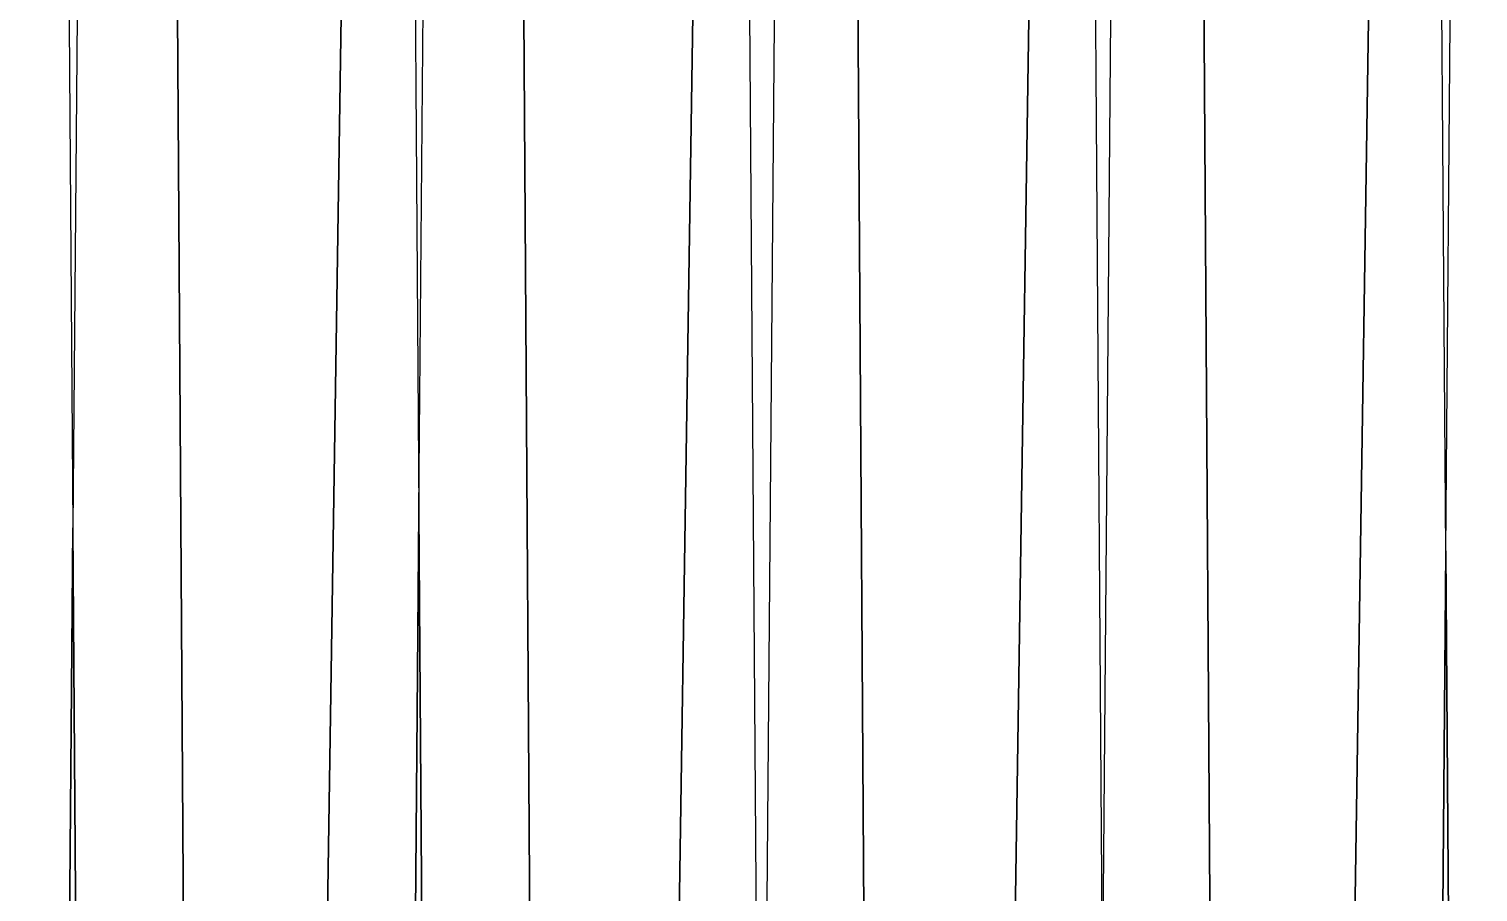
# Model space of a CAD drawing. Header units: millimetres. Extents: x 0 to 1881, y -1115 to 723.
# Drawn here: x 269.6 to 349.3, y -507.2 to -459.7 of the extents above; entities that cross this region are included whole.
import ezdxf

# ---------------------------------------------------------------- set-up
doc = ezdxf.new("R2010")
doc.units = ezdxf.units.MM
doc.layers.add('Blocks', color=7, linetype='Continuous')
doc.layers.add('Blocks$Inner', color=7, linetype='Continuous', lineweight=25, true_color=0x007f00)
doc.layers.add('Blocks$Outline', color=7, linetype='Continuous', lineweight=35, true_color=0xff3f3f)

# ---------------------------------------------------------------- blocks, each defined once
blk = doc.blocks.new('PK4 Lounge Chair Back')
at = {"layer": 'Blocks$Inner'}
for points in [[(343.579, 677.58), (340.001, 442.268)], [(287.112, 677.71), (283.567, 444.442)], [(331.967, 677.952), (332.13, 678.05), (332.29, 678.158), (332.446, 678.277), (332.597, 678.405), (332.744, 678.544), (332.886, 678.694), (333.022, 678.853), (333.153, 679.023), (333.277, 679.203), (333.394, 679.393), (333.504, 679.592), (333.607, 679.802), (333.701, 680.022), (333.787, 680.251), (333.863, 680.491), (333.931, 680.74), (333.954, 680.539), (333.984, 680.345), (334.021, 680.159), (334.062, 679.978), (336.01, 381.577)], [(343.305, 272.809), (343.305, 273.825), (344.734, 359.599), (345.101, 381.577), (345.798, 423.427), (347.494, 626.636), (347.923, 678.055), (347.808, 678.145), (347.696, 678.242), (347.588, 678.346), (347.484, 678.457), (347.385, 678.576), (347.289, 678.702), (347.199, 678.837), (347.114, 678.979), (347.02, 679.16), (346.935, 679.352), (346.859, 679.556), (346.791, 679.772), (346.733, 679.998), (346.683, 680.235), (346.643, 680.482), (346.613, 680.74)], [(315.04, 679.978), (316.987, 381.577)], [(271.034, 679.118), (271.112, 678.973), (271.194, 678.836), (271.281, 678.706), (271.372, 678.583), (271.469, 678.467), (271.568, 678.358), (271.672, 678.256), (271.763, 678.175), (271.855, 678.098), (271.95, 678.025), (272.046, 677.957), (272.145, 677.895), (272.246, 677.837), (272.349, 677.784), (272.454, 677.738), (272.037, 627.904), (270.342, 424.695), (269.623, 381.577), (273.825, 381.577)], [(271.112, 678.973), (271.194, 678.836), (271.281, 678.706), (271.372, 678.583), (271.468, 678.467), (271.568, 678.358), (271.672, 678.256), (272.037, 627.904), (273.825, 381.577), (273.831, 380.671), (273.965, 362.192), (274.005, 359.599), (278.026, 245.103), (278.167, 243.165), (278.737, 231.192)], [(279.584, 381.577), (277.645, 678.677), (277.577, 678.775), (277.512, 678.877)], [(309.83, 678.091), (309.722, 678.178), (309.617, 678.271), (309.516, 678.372), (309.418, 678.479), (309.324, 678.594), (309.235, 678.715), (309.15, 678.843), (309.069, 678.979), (309.875, 567.858), (308.681, 424.695), (307.962, 381.577), (311.226, 381.577), (311.376, 360.924), (311.396, 359.599), (314.339, 257.613), (315.341, 245.103), (315.547, 241.897)], [(329.261, 677.839), (328.64, 603.409), (327.138, 423.427), (326.44, 381.577), (330.249, 381.577), (328.64, 603.409), (328.092, 678.979), (327.998, 679.16), (327.912, 679.352)], [(349.272, 381.577), (347.494, 626.636), (347.114, 678.979)], [(305.768, 677.617), (305.939, 677.662), (306.11, 677.718), (306.278, 677.785), (306.445, 677.861), (302.883, 443.536), (302.049, 381.577), (298.613, 381.577), (296.675, 678.573), (296.748, 678.484), (296.824, 678.399), (296.902, 678.318), (296.982, 678.242)], [(311.226, 381.577), (309.875, 567.858), (310.791, 677.629)], [(320.525, 381.577), (321.341, 442.268), (324.92, 677.646)], [(290.933, 245.103), (290.396, 238.06), (290.005, 234.958), (289.53, 232.258), (289.388, 231.676), (289.215, 231.102), (291.674, 231.102), (290.983, 245.103), (290.933, 245.103), (290.959, 245.628), (290.186, 265.324), (289.682, 287.166), (288.583, 359.599), (288.418, 368.833), (288.631, 381.577), (289.364, 425.601), (291.06, 628.81), (292.854, 381.577), (292.988, 363.098), (293.041, 359.599)]]:
    blk.add_lwpolyline(points, dxfattribs=at)
blk.add_lwpolyline([(291.265, 677.839), (291.166, 677.896), (291.069, 677.958), (290.974, 678.024), (290.881, 678.095), (290.79, 678.171), (290.702, 678.25), (291.06, 628.81), (291.469, 677.742), (291.366, 677.788)], close=True, dxfattribs=at)
at = {"layer": 'Blocks$Outline'}
for points in [[(343.579, 677.58), (340.001, 442.268)], [(316.987, 381.577), (315.04, 679.978)], [(336.01, 381.577), (334.062, 679.978)], [(279.584, 381.577), (277.645, 678.677)], [(305.768, 677.617), (305.939, 677.662), (306.11, 677.718), (306.278, 677.785), (306.445, 677.861), (302.883, 443.536), (302.049, 381.577), (298.613, 381.577), (296.675, 678.573), (296.748, 678.484), (296.824, 678.399)], [(287.112, 677.71), (283.567, 444.442), (282.719, 381.577)], [(324.92, 677.646), (321.341, 442.268), (320.525, 381.577)], [(288.631, 381.577), (289.364, 425.601), (291.06, 628.81), (292.854, 381.577)], [(273.825, 381.577), (269.623, 381.577), (270.342, 424.695), (272.037, 627.904)], [(272.037, 627.904), (273.825, 381.577)], [(345.101, 381.577), (345.798, 423.427), (347.494, 626.636)], [(347.494, 626.636), (349.272, 381.577)]]:
    blk.add_lwpolyline(points, dxfattribs=at)

msp = doc.modelspace()

# ---------------------------------------------------------------- block references
at = {"layer": 'Blocks'}
msp.add_blockref('PK4 Lounge Chair Back', (0, -1115.029), dxfattribs=at)

doc.saveas('drawing.dxf')
